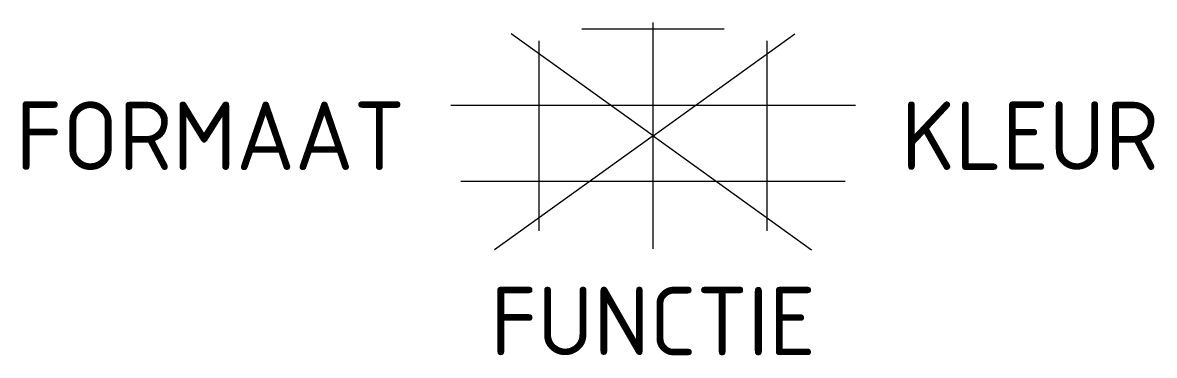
# Model space of a CAD drawing. Extents: x -16.6 to 13.2, y -5.8 to 3.
import ezdxf
from ezdxf.enums import TextEntityAlignment as Align

# ---------------------------------------------------------------- set-up
doc = ezdxf.new("R2010")
doc.units = 0
doc.styles.add('NLCS-ISO', font='NLCS-ISO.ttf')

msp = doc.modelspace()

# ---------------------------------------------------------------- linework, layer by layer
for p, q in [((0, 0), (-3.728, 2.684)), ((1.871, 2.799), (-1.871, 2.799)), ((0, -2.975), (0, 2.975)), ((0, 0), (3.728, 2.684)), ((-3, -2.498), (-3, 2.498)), ((3, -2.498), (3, 2.498)), ((5.322, 0.799), (-5.322, 0.799)), ((0, 0), (-4.172, -3.003)), ((0, 0), (4.172, -3.003)), ((5.055, -1.201), (-5.055, -1.201))]:
    msp.add_line(p, q)

# ---------------------------------------------------------------- texts
at = {"style": 'NLCS-ISO'}
msp.add_attdef('FORMAAT', text='40x60', height=1.8, dxfattribs=at).set_placement((-6.525, 0), align=Align.MIDDLE_RIGHT)
msp.add_attdef('KLEUR', text='G', height=1.8, dxfattribs=at).set_placement((6.525, 0), align=Align.MIDDLE_LEFT)
at = {"style": 'NLCS-ISO', "flags": 1}
msp.add_attdef('FUNCTIE', text='', height=1.8, dxfattribs=at).set_placement((0, -3.975), align=Align.TOP_CENTER)

doc.saveas('drawing.dxf')
